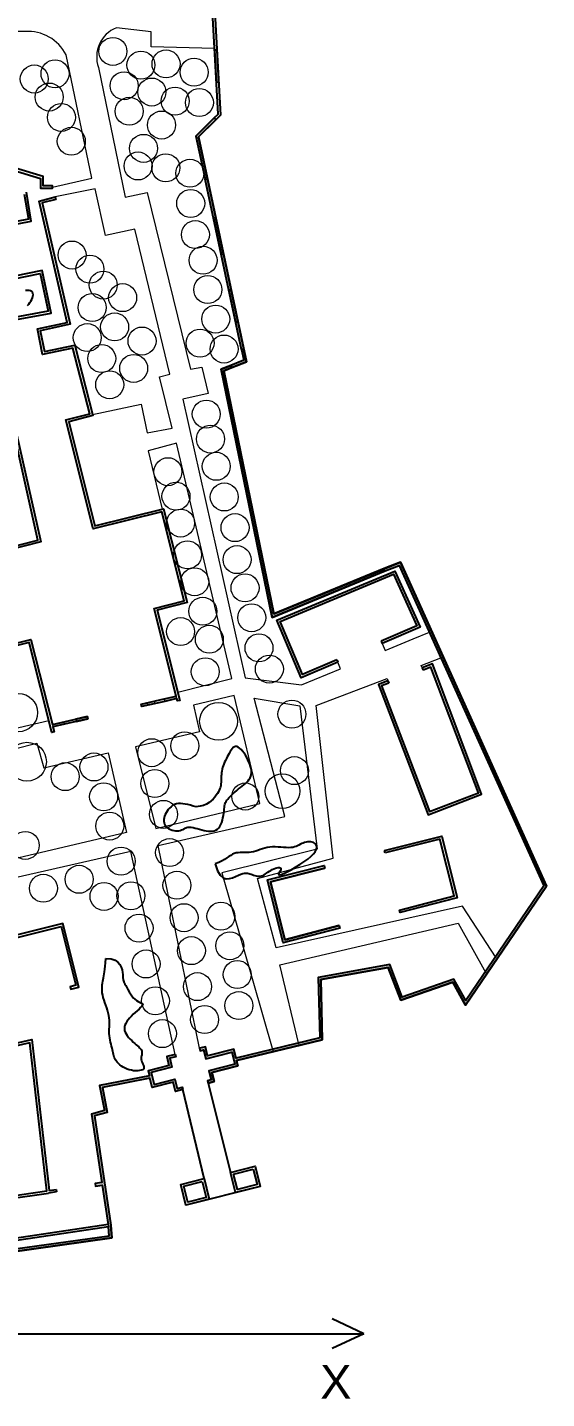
# Model space of a CAD drawing. Header units: millimetres. Extents: x -15937 to 135402, y -14729 to 208416.
# Drawn here: x 83082 to 135402, y -13715 to 124363 of the extents above; entities that cross this region are included whole.
import ezdxf

# ---------------------------------------------------------------- set-up
doc = ezdxf.new("R2010")
doc.units = ezdxf.units.MM
for name, color, linetype in [('archi', 7, 'Continuous'), ('rock', 30, 'Continuous'), ('water', 130, 'Continuous'), ('坐标系', 7, 'Continuous')]:
    doc.layers.add(name, color=color, linetype=linetype)
for name, color, linetype, lineweight in [('archiw', 255, 'Continuous', 0), ('plant', 90, 'Continuous', 0), ('road', 50, 'Continuous', 0)]:
    doc.layers.add(name, color=color, linetype=linetype, lineweight=lineweight)
doc.styles.get("Standard").update_dxf_attribs({"font": 'arial.ttf'})
pattern_1 = [(0, (0, 0), (0, 6.985), [5.08, -1.905]), (90, (0, 0), (-6.985, 4e-16), [5.08, -1.905])]

msp = doc.modelspace()

# ---------------------------------------------------------------- hatches: boundary and pattern name
at = {"layer": 'archiw'}
h = msp.add_hatch(color=256, dxfattribs=at)
h.dxf.hatch_style = 1
h.paths.add_polyline_path([(98694, 185327), (98444, 185313), (98601, 182490), (98850, 182504)])
h.paths.add_polyline_path([(98989, 179980), (98740, 179966), (98894, 177189), (99143, 177203)])
h.paths.add_polyline_path([(99295, 174456), (99046, 174442), (99169, 172207), (99418, 172221)])
h.paths.add_polyline_path([(99618, 168608), (99369, 168594), (99506, 166110), (99756, 166124)])
h.paths.add_polyline_path([(99917, 163203), (99668, 163190), (99799, 160814), (100049, 160828)])
h.paths.add_polyline_path([(100258, 157045), (100009, 157031), (100172, 154074), (100421, 154088)])
h.paths.add_polyline_path([(100637, 150188), (100388, 150174), (100561, 147041), (100810, 147055)])
h.paths.add_polyline_path([(101034, 143014), (100785, 143000), (100949, 140034), (101198, 140048)])
h.paths.add_polyline_path([(101390, 136575), (101141, 136561), (101302, 133642), (101551, 133656)])
h.paths.add_polyline_path([(102191, 122088), (101942, 122074), (102119, 118866), (102369, 118880)])
h.paths.add_polyline_path([(102082, 115064), (101906, 115242), (100058, 113417), (100989, 109066), (101233, 109118), (100330, 113336)])
h.paths.add_polyline_path([(102068, 105216), (101824, 105164), (102604, 101518), (102848, 101570)])
h.paths.add_polyline_path([(103626, 97937), (103382, 97884), (104064, 94697), (104308, 94749)])
h.paths.add_polyline_path([(104901, 91977), (104657, 91925), (104888, 90846), (103579, 90333), (103670, 90101), (105176, 90691)])
h = msp.add_hatch(dxfattribs=at)
h.set_pattern_fill('ANGLE', color=256)
h.set_pattern_definition(pattern_1)
h.paths.add_polyline_path([(119434, 29710), (120700, 26398), (125945, 28232), (127234, 25904), (135402, 37878), (120682, 70502), (119049, 69875), (107928, 65295), (102883, 89792), (103670, 90101), (103579, 90333), (102596, 89948), (107745, 64950), (119141, 69643), (120551, 70184), (135116, 37903), (127256, 26379), (126061, 28537), (120847, 26714), (119593, 29992), (112397, 28695), (112542, 22609), (104104, 20575), (103879, 21471), (101238, 20809), (101013, 21708), (100419, 21559), (100480, 21317), (100831, 21405), (101057, 20506), (103698, 21168), (103892, 20394), (104000, 19961), (101360, 19299), (101590, 18381), (101239, 18293), (101299, 18051), (101893, 18200), (101663, 19117), (104303, 19780), (104164, 20332), (112797, 22414), (112652, 28488)])
h = msp.add_hatch(color=256, dxfattribs=at)
h.dxf.hatch_style = 1
h.paths.add_polyline_path([(86834, 54203), (86778, 54446), (85595, 54178), (85656, 53936)])
h.paths.add_polyline_path([(89158, 54731), (89103, 54975), (87973, 54718), (88028, 54475)])
h.paths.add_polyline_path([(95930, 56270), (95875, 56513), (94549, 56212), (94604, 55968)])
h.paths.add_polyline_path([(98143, 56772), (98082, 57014), (96876, 56740), (96931, 56497)])
h = msp.add_hatch(dxfattribs=at)
h.set_pattern_fill('ANGLE', color=256)
h.set_pattern_definition(pattern_1)
h.paths.add_polyline_path([(95434, 18558), (95671, 17615), (97774, 18142), (98004, 17224), (98733, 17408), (98673, 17650), (98185, 17527), (97955, 18445), (95852, 17917), (95648, 18733), (95549, 19125), (97652, 19652), (97427, 20551), (98024, 20701), (97964, 20943), (97124, 20733), (97349, 19833), (95247, 19306), (95374, 18800), (90351, 17821), (90836, 15279), (89557, 14925), (90585, 8034), (89899, 7932), (89936, 7685), (90621, 7787), (91213, 3824), (91243, 3576), (91330, 2670), (80860, 1215), (81071, -4940), (-7394, -6925), (-7629, -2849), (-7629, -7180), (81329, -5184), (81117, 999), (91601, 2456), (91478, 3734), (89836, 14743), (91124, 15100), (90642, 17624)])
h.paths.add_polyline_path([(-10599, 48612, -0.2521297), (-8699, 52855), (-8143, 52114, 0.2735586), (-8984, 50823), (-8883, 49061), (-8634, 49075), (-8734, 50825, -0.3381852), (-7740, 51993), (-8647, 53202, 0.2651081), (-10848, 48596), (-7629, -7180), (-7629, -2849)])

# ---------------------------------------------------------------- linework, layer by layer
msp.add_lwpolyline([(98694, 185327), (102554, 115530), (100330, 113336), (105176, 90691), (102883, 89792), (107928, 65295), (120682, 70502), (135402, 37878), (127234, 25904), (125945, 28232), (120700, 26398), (119434, 29710), (112652, 28488), (112797, 22414), (104164, 20332), (104303, 19780), (101663, 19117), (101893, 18200), (101299, 18051), (103552, 9068), (106024, 9688), (106536, 7650), (99057, 5770), (98533, 7858), (100903, 8452), (98733, 17408), (98004, 17224), (97774, 18142), (95671, 17615), (95434, 18558), (90642, 17624), (91124, 15100), (89836, 14743), (91479, 3731), (91601, 2456), (81117, 999)])
at = {"layer": 'archi'}
for p, q in [((104901, 91977), (101233, 109118)), ((104657, 91925), (100989, 109066))]:
    msp.add_line(p, q, dxfattribs=at)
for points in [[(101906, 115242), (102298, 115629), (98444, 185313), (98694, 185327), (102554, 115530), (102082, 115064)], [(81657, 109989), (84412, 109151), (84412, 108160), (85617, 108160), (85617, 108410), (84661, 108410), (84661, 109336), (81873, 110184)], [(76355, 103472), (83467, 104860), (82979, 107766)], [(82758, 107576), (83181, 105058), (76056, 103668)], [(77291, 98137), (84377, 99581), (85190, 95785), (74676, 93858)], [(74978, 93660), (85488, 95586), (84569, 99875), (77481, 98431)], [(101299, 18051), (101893, 18200), (101663, 19117), (104303, 19780), (104164, 20332), (112797, 22414), (112652, 28488), (119434, 29710), (120700, 26398), (125945, 28232), (127234, 25904), (135402, 37878), (120682, 70502), (119049, 69875), (107928, 65295), (102883, 89792), (103670, 90101), (103579, 90333), (102596, 89948), (107745, 64950), (119141, 69643), (120551, 70184), (135116, 37903), (127256, 26379), (126061, 28537), (120847, 26714), (119593, 29992), (112397, 28695), (112542, 22609), (104104, 20575), (103879, 21471), (101238, 20809), (101013, 21708), (100419, 21559), (100480, 21317), (100831, 21405), (101057, 20506), (103698, 21168), (103892, 20394), (104000, 19961), (101360, 19299), (101590, 18381), (101239, 18293), (101299, 18051), (101893, 18200), (101663, 19117), (104303, 19780), (104164, 20332), (112797, 22414), (112652, 28488), (119434, 29710), (120700, 26398), (125945, 28232), (127234, 25904), (135402, 37878), (120682, 70502), (119050, 69876)], [(119142, 69644), (107745, 64950), (102596, 89948), (103579, 90333)], [(119047, 69874), (107928, 65295), (102883, 89792), (103670, 90101)], [(77520, 71066), (84144, 72731), (81776, 83311)], [(81966, 83605), (84441, 72549), (77823, 70884)], [(119140, 69643), (120551, 70184), (135116, 37903), (127256, 26379), (126061, 28537), (120847, 26714), (119593, 29992), (112397, 28695), (112542, 22609), (104104, 20575), (103879, 21471), (101238, 20809), (101013, 21708)], [(114361, 60437), (110667, 58869), (108224, 64669), (120113, 69621), (122663, 63960), (118841, 62338)], [(114263, 60666), (110800, 59197), (108551, 64535), (119985, 69297), (122330, 64090), (118744, 62568)], [(86834, 54203), (85656, 53936), (85784, 53428), (85542, 53367), (83254, 62438), (79892, 61600)], [(80074, 61902), (83435, 62740), (85595, 54178), (86778, 54446)], [(118744, 62568), (118841, 62338)], [(114263, 60666), (114361, 60437)], [(119417, 58557), (118455, 58189), (123460, 45085), (128858, 47144), (123894, 60267), (122860, 59872)], [(119507, 58324), (118777, 58045), (123604, 45407), (128536, 47289), (123749, 59945), (122949, 59639)], [(122860, 59872), (122949, 59639)], [(119417, 58557), (119507, 58324)], [(85595, 54178), (89103, 54975), (89158, 54731), (85656, 53936)], [(88028, 54475), (89158, 54731), (89103, 54975), (87973, 54718)], [(119066, 41479), (124835, 42926), (126331, 36963), (126330, 36962), (126392, 36721), (126272, 36690), (120637, 35235), (120576, 35477), (126089, 36900), (124654, 42623), (119127, 41237)], [(119131, 41238), (119070, 41480)], [(80911, 6596), (85044, 7212), (83329, 22125), (74875, 20197), (69554, 20466), (67939, 32747), (64560, 31868), (62425, 39339), (54472, 37499), (53997, 39663)], [(114575, 33670), (108854, 32192), (107267, 38519), (112994, 39956)], [(114514, 33912), (109035, 32497), (107570, 38338), (113055, 39714)], [(75445, 34349), (76219, 31261), (86474, 33833), (87961, 27902), (87393, 27760), (87453, 27518), (88264, 27721), (86655, 34136), (76401, 31564), (75626, 34651), (75384, 34591)], [(64733, 32171), (68150, 33059), (69775, 20705), (74853, 20448), (83545, 22430), (85291, 7249), (85968, 7349)], [(97964, 20943), (97124, 20733), (97349, 19833), (95247, 19306), (95374, 18800), (90351, 17821), (90836, 15279), (89557, 14925), (90585, 8034), (89899, 7932), (89936, 7685), (90621, 7787), (91213, 3824), (81786, 2418), (81194, 6386), (85201, 6983)], [(97964, 20943), (98024, 20701), (97427, 20551), (97652, 19652), (95549, 19125), (95648, 18733), (95852, 17917), (97955, 18445), (98185, 17527), (98673, 17650)], [(100480, 21317), (100831, 21405), (101057, 20506), (103698, 21168), (103892, 20394), (104000, 19961), (101360, 19299), (101590, 18381), (101239, 18293)], [(98024, 20701), (97427, 20551), (97652, 19652), (95549, 19125), (95648, 18733), (95852, 17917), (97955, 18445), (98185, 17527), (98673, 17650), (98733, 17408), (98004, 17224), (97774, 18142), (95671, 17615), (95434, 18558), (90642, 17624), (91124, 15100), (89836, 14743), (91478, 3737)], [(86005, 7102), (85201, 6983)], [(85968, 7349), (86005, 7102)]]:
    msp.add_lwpolyline(points, dxfattribs=at)
for points in [[(102119, 118866), (102369, 118880), (102191, 122088), (101942, 122074)], [(102082, 115064), (101906, 115242), (100058, 113417), (100989, 109066), (101233, 109118), (100330, 113336)], [(85940, 107051), (84570, 106684), (87375, 94468), (84380, 93815), (84797, 91713), (87856, 92349), (89660, 85277), (87257, 84660), (89891, 74176), (96794, 75898), (99165, 66445), (96166, 65680), (98444, 56597), (98202, 56536), (98143, 56772), (96931, 56497), (94604, 55968), (94549, 56212), (96876, 56740), (98082, 57014), (95863, 65860), (98863, 66626), (96613, 75596), (89710, 73873), (86954, 84841), (89357, 85456), (87673, 92057), (84602, 91417), (84087, 94007), (87076, 94658), (84273, 106863), (85875, 107292)], [(102604, 101518), (102848, 101570), (102068, 105216), (101824, 105164)], [(104064, 94697), (104308, 94749), (103626, 97937), (103382, 97884)], [(104901, 91977), (104657, 91925), (104888, 90846), (103579, 90333), (103670, 90101), (105176, 90691)], [(113055, 39714), (107570, 38338), (109035, 32497), (114514, 33912), (114575, 33670), (108854, 32192), (107267, 38519), (112994, 39956)], [(106024, 9688), (106536, 7650), (104063, 7030), (103552, 9068)], [(100886, 8448), (101410, 6360), (99057, 5770), (98533, 7858)], [(105843, 9386), (106233, 7832), (104245, 7333), (103855, 8887)], [(100705, 8145), (101107, 6541), (99238, 6073), (98836, 7677)]]:
    msp.add_lwpolyline(points, close=True, dxfattribs=at)
for points in [[(-8634, 49075), (-8734, 50825, -0.3381852), (-7740, 51993), (-8647, 53202, 0.2651081), (-10848, 48596), (-7629, -7180), (81329, -5184), (81117, 999), (91601, 2456), (91479, 3731)], [(-8883, 49061), (-8984, 50823, -0.2735586), (-8143, 52114), (-8699, 52855, 0.2521297), (-10599, 48612), (-7394, -6925), (81071, -4940), (80860, 1215), (91330, 2670), (91243, 3576), (81576, 2134), (80911, 6596)]]:
    msp.add_lwpolyline(points, format="xyb", dxfattribs=at)
at = {"layer": 'archiw'}
for p, q in [((96876, 56740), (96931, 56497)), ((95136, 56345), (95191, 56102)), ((95930, 56270), (95875, 56513)), ((86834, 54203), (86778, 54446)), ((87973, 54718), (88028, 54475))]:
    msp.add_line(p, q, dxfattribs=at)
for points in [[(102191, 122088), (101942, 122074), (102119, 118866), (102369, 118880), (102191, 122088)], [(102082, 115064), (101906, 115242), (100058, 113417), (100989, 109066), (101233, 109118), (100330, 113336), (102082, 115064)], [(102068, 105216), (101824, 105164), (102604, 101518), (102848, 101570), (102068, 105216)], [(103626, 97937), (103382, 97884), (104064, 94697), (104308, 94749), (103626, 97937)], [(104901, 91977), (104657, 91925), (104888, 90846), (103579, 90333), (103670, 90101), (105176, 90691), (104901, 91977)], [(98143, 56772), (98082, 57014), (96876, 56740), (96931, 56497), (98143, 56772)], [(95930, 56270), (95875, 56513), (94549, 56212), (94604, 55968), (95930, 56270)], [(86834, 54203), (86778, 54446), (85595, 54178), (85656, 53936), (86834, 54203)], [(89158, 54731), (89103, 54975), (87973, 54718), (88028, 54475), (89158, 54731)]]:
    msp.add_lwpolyline(points, close=True, dxfattribs=at)
msp.add_lwpolyline([(81117, 999), (91601, 2456), (91478, 3734), (89836, 14743), (91124, 15100), (90642, 17624), (95434, 18558), (95434, 18558), (95671, 17615), (97774, 18142), (98004, 17224), (98733, 17408), (98673, 17650), (98185, 17527), (97955, 18445), (95852, 17917), (95648, 18733), (95549, 19125), (97652, 19652), (97427, 20551), (98024, 20701), (97964, 20943), (97124, 20733), (97349, 19833), (95247, 19306), (95374, 18800), (90351, 17821), (90836, 15279), (89557, 14925), (90585, 8034), (89899, 7932), (89936, 7685), (90621, 7787), (91213, 3824), (91243, 3576), (91330, 2670), (80860, 1215)], dxfattribs=at)
at = {"layer": 'plant'}
for centre, radius in [((91696, 121947), 1410), ((94521, 120567), 1410), ((97050, 120689), 1410), ((83775, 119169), 1410), ((85866, 119696), 1410), ((99884, 119854), 1410), ((85280, 117352), 1410), ((92829, 118488), 1410), ((95622, 117856), 1410), ((97967, 116939), 1410), ((100414, 116796), 1410), ((86511, 115302), 1410), ((93339, 115920), 1410), ((96601, 114534), 1410), ((87507, 112899), 1410), ((94787, 112186), 1410), ((94236, 110412), 1410), ((97029, 110229), 1410), ((99456, 109679), 1410), ((99537, 106637), 1410), ((100009, 103502), 1410), ((87582, 101442), 1410), ((100788, 100916), 1410), ((89383, 100025), 1410), ((90725, 98416), 1410), ((92679, 97151), 1410), ((101259, 97966), 1410), ((89613, 96155), 1410), ((91874, 94202), 1410), ((102059, 94994), 1410), ((89115, 93129), 1410), ((94634, 92784), 1410), ((100481, 92571), 1410), ((102900, 91977), 1410), ((90571, 91022), 1410), ((93791, 90026), 1410), ((91376, 88378), 1410), ((101107, 85419), 1410), ((101532, 82909), 1410), ((102111, 80167), 1410), ((97244, 79626), 1410), ((98055, 77155), 1410), ((102922, 77078), 1410), ((98519, 74452), 1410), ((104004, 73988), 1410), ((99214, 71246), 1410), ((104210, 70769), 1410), ((99948, 68543), 1410), ((105012, 67924), 1410), ((100759, 65569), 1410), ((105692, 64916), 1410), ((98519, 63523), 1410), ((101416, 62750), 1410), ((106420, 61882), 1410), ((101005, 59480), 1410), ((107464, 59747), 1410), ((82180, 55363), 1929), ((109736, 55207), 1410), ((102344, 54486), 1906), ((95616, 51326), 1410), ((98945, 52014), 1410), ((83041, 50420), 1953), ((89790, 49890), 1410), ((86890, 48915), 1410), ((109993, 49517), 1410), ((95923, 48222), 1410), ((108783, 47457), 1755), ((90765, 46888), 1410), ((105048, 46917), 1364), ((96796, 45118), 1410), ((91381, 43938), 1410), ((82861, 41988), 1410), ((92525, 40398), 1410), ((97413, 41268), 1410), ((84695, 37677), 1410), ((88297, 38577), 1410), ((98153, 37977), 1410), ((90802, 36856), 1410), ((93517, 36915), 1410), ((98868, 34710), 1410), ((102586, 34860), 1410), ((94331, 33660), 1410), ((103486, 31885), 1410), ((99608, 31393), 1410), ((95043, 30050), 1410), ((104230, 28989), 1410), ((100221, 27770), 1410), ((95984, 26338), 1410), ((104387, 25858), 1410), ((100935, 24452), 1410), ((96687, 23033), 1410)]:
    msp.add_circle(centre, radius, dxfattribs=at)
at = {"layer": 'road'}
for points in [[(101932, 122248), (95539, 122394), (95539, 123921), (92060, 124328, 0.4064874), (90244, 120341), (92933, 107272), (95150, 107751), (99533, 89953), (100646, 90152), (101291, 87494), (98739, 86930), (105013, 58870), (110707, 58152), (114635, 59769), (114361, 60437)], [(85617, 108285), (89589, 109175), (86983, 121603, 0.2975705), (82844, 123960), (80372, 123942)]]:
    msp.add_lwpolyline(points, format="xyb", dxfattribs=at)
for points in [[(89631, 85390), (94538, 86419), (95158, 83523), (97669, 84000), (96388, 89162), (97435, 89436), (93922, 104050), (90957, 103400), (89897, 108121), (85875, 107292)], [(98234, 57423), (103673, 58783), (98092, 82482), (95235, 81723), (96672, 75867)], [(85246, 54541), (78725, 53031), (74634, 70514)], [(118841, 62338), (119136, 61623), (121966, 62788), (123589, 63452)], [(122860, 59872), (122769, 60112), (124757, 60864)], [(97964, 20943), (93511, 41368), (80659, 38471), (75892, 58082), (60307, 57388), (62927, 48256), (71033, 50466), (75384, 34591)], [(130327, 30660), (126911, 35858), (108166, 31671), (106254, 38654), (113883, 40695), (112167, 56063), (119326, 58797), (119417, 58557)], [(93985, 51908), (96025, 43694), (106513, 46224), (103902, 57091), (99835, 56125), (100420, 53433), (93985, 51908)], [(100419, 21559), (96252, 41987), (109015, 44892), (105917, 56814), (110550, 56060), (112266, 41602), (102691, 39213), (107818, 21342)], [(79350, 51096), (84024, 52275), (84744, 49808), (91209, 51314), (93065, 43302), (82080, 40704), (79350, 51096)], [(110421, 21969), (108506, 29950), (126494, 34153), (129292, 29142)], [(104063, 7030), (101299, 18051)], [(101410, 6360), (98733, 17408)]]:
    msp.add_lwpolyline(points, dxfattribs=at)
msp.add_open_spline([(85697, 181238), (85754, 179745), (85804, 178063), (85704, 175801), (85228, 174306), (82854, 174264), (79996, 174756), (74116, 174964), (67659, 174572), (58747, 171302), (50085, 172912), (40817, 175187), (33483, 174026), (27482, 176503), (19127, 177879), (11005, 177370), (4011, 173964), (133, 171463), (-1332, 166564), (40, 161042), (-424, 155707), (-299, 149646), (-1851, 144385), (-6047, 140111), (-6554, 135060), (-5144, 129971), (-5343, 124952), (-3743, 121136), (-1510, 118864), (-3624, 116584), (-5277, 115837), (-6156, 115512)], degree=3, knots=[667.3221242, 667.3221242, 667.3221242, 667.3221242, 4942.2249155, 5499.1190724, 7317.6286729, 8601.7998824, 11715.9937496, 15992.7550192, 25383.2188357, 30237.2424958, 43055.6868103, 49644.5823205, 57815.3463554, 63673.9606957, 67988.0327157, 82298.7910134, 85884.6138927, 90536.4678939, 95071.2002645, 99499.7358969, 106773.9606693, 110347.6868787, 117025.2959564, 121887.0032596, 127133.2221467, 130640.950838, 137182.9345472, 141105.1538999, 142733.8213068, 145219.0552485, 148028.8610275, 148028.8610275, 148028.8610275, 148028.8610275], dxfattribs=at)
at = {"layer": 'rock'}
for points in [[(83082, 96365), (83210, 96499), (83328, 96648), (83431, 96809), (83518, 96975), (83586, 97140), (83630, 97300), (83648, 97448), (83638, 97579), (83596, 97687), (83519, 97769), (83408, 97825), (83265, 97857), (83091, 97866), (82886, 97856)], [(100100, 45868), (99801, 45954), (99517, 46033), (99246, 46101), (98988, 46155), (98745, 46191), (98514, 46206), (98296, 46197), (98091, 46161), (97899, 46094), (97720, 46001), (97555, 45884), (97405, 45749), (97270, 45598), (97152, 45436), (97050, 45267), (96967, 45094), (96902, 44922), (96857, 44752), (96833, 44586), (96830, 44426), (96851, 44273), (96896, 44128), (96966, 43993), (97063, 43870), (97187, 43760), (97332, 43664), (97494, 43584), (97666, 43521), (97843, 43475), (98020, 43449), (98191, 43442), (98349, 43457), (98492, 43492), (98623, 43544), (98745, 43605), (98864, 43669), (98986, 43731), (99114, 43784), (99253, 43821), (99409, 43836), (99585, 43825), (99778, 43791), (99985, 43742), (100203, 43681), (100427, 43616), (100654, 43552), (100881, 43495), (101103, 43451), (101318, 43424), (101523, 43418), (101717, 43434), (101900, 43474), (102069, 43540), (102223, 43633), (102360, 43756), (102480, 43909), (102581, 44094), (102665, 44304), (102734, 44532), (102790, 44769), (102834, 45007), (102870, 45240), (102898, 45459), (102920, 45656), (102940, 45826), (102960, 45972), (102983, 46099), (103013, 46213), (103053, 46319), (103106, 46423), (103177, 46530), (103268, 46645), (103381, 46772), (103514, 46911), (103664, 47058), (103827, 47210), (104000, 47365), (104179, 47521), (104360, 47675), (104541, 47823), (104717, 47965), (104886, 48102), (105046, 48236), (105192, 48371), (105323, 48508), (105436, 48651), (105528, 48802), (105596, 48963), (105638, 49137), (105655, 49323), (105649, 49520), (105619, 49725), (105569, 49938), (105500, 50158), (105412, 50382), (105307, 50610), (105187, 50839), (105055, 51064), (104914, 51277), (104767, 51473), (104618, 51643), (104469, 51783), (104324, 51884), (104185, 51940), (104056, 51947), (103936, 51909), (103823, 51833), (103716, 51723), (103614, 51587), (103516, 51431), (103419, 51262), (103323, 51085), (103227, 50906), (103133, 50726), (103041, 50546), (102955, 50366), (102875, 50186), (102805, 50008), (102745, 49831), (102697, 49656), (102664, 49483), (102642, 49312), (102629, 49144), (102623, 48978), (102619, 48814), (102617, 48652), (102613, 48492), (102604, 48334), (102587, 48178), (102561, 48023), (102525, 47867), (102475, 47710), (102410, 47549), (102330, 47383), (102231, 47212), (102112, 47033), (101971, 46848), (101804, 46660), (101610, 46477), (101384, 46306), (101124, 46153), (100825, 46024), (100485, 45927), (100100, 45868)], [(102004, 40129), (102232, 39443), (102502, 38991), (102801, 38734), (103118, 38631), (103443, 38646), (103762, 38738), (104065, 38869), (104341, 39000), (104581, 39099), (104787, 39163), (104964, 39198), (105120, 39208), (105258, 39198), (105384, 39172), (105504, 39135), (105623, 39091), (105746, 39046), (105873, 39001), (106002, 38961), (106134, 38928), (106267, 38906), (106401, 38896), (106535, 38902), (106667, 38928), (106798, 38974), (106929, 39039), (107059, 39116), (107191, 39204), (107326, 39296), (107465, 39389), (107609, 39479), (107759, 39561), (107915, 39632), (108072, 39689), (108222, 39730), (108359, 39752), (108475, 39755), (108565, 39735), (108622, 39691), (108637, 39621), (108610, 39524), (108553, 39411), (108487, 39294), (108429, 39184), (108399, 39095), (108415, 39037), (108496, 39023), (108661, 39065), (108920, 39172), (109259, 39335), (109654, 39544), (110082, 39787), (110519, 40053), (110943, 40331), (111330, 40610), (111657, 40877), (111906, 41125), (112081, 41349), (112189, 41552), (112239, 41732), (112239, 41889), (112197, 42023), (112122, 42135), (112021, 42223), (111903, 42288), (111771, 42331), (111628, 42354), (111477, 42359), (111323, 42347), (111167, 42321), (111014, 42280), (110865, 42228), (110724, 42167), (110588, 42099), (110451, 42028), (110310, 41959), (110161, 41895), (109999, 41839), (109819, 41796), (109619, 41770), (109394, 41762), (109149, 41769), (108888, 41785), (108616, 41805), (108337, 41824), (108057, 41835), (107780, 41834), (107511, 41815), (107254, 41775), (107007, 41717), (106769, 41646), (106538, 41570), (106312, 41492), (106088, 41420), (105865, 41358), (105641, 41312), (105415, 41285), (105187, 41274), (104961, 41272), (104738, 41273), (104520, 41270), (104309, 41256), (104108, 41226), (103919, 41173), (103741, 41092), (103567, 40987), (103386, 40863), (103187, 40724), (102959, 40576), (102694, 40424), (102379, 40273), (102004, 40129)], [(90987, 30590), (91511, 30559), (91911, 30439), (92206, 30249), (92412, 30011), (92546, 29744), (92624, 29469), (92665, 29206), (92685, 28975), (92699, 28790), (92712, 28647), (92726, 28533), (92745, 28439), (92770, 28352), (92806, 28263), (92853, 28158), (92916, 28029), (92996, 27866), (93092, 27677), (93203, 27469), (93326, 27253), (93461, 27038), (93604, 26833), (93756, 26647), (93913, 26490), (94073, 26369), (94231, 26278), (94377, 26208), (94505, 26152), (94607, 26102), (94676, 26049), (94704, 25985), (94683, 25902), (94609, 25794), (94489, 25663), (94334, 25513), (94153, 25347), (93957, 25170), (93755, 24985), (93559, 24796), (93378, 24608), (93221, 24424), (93091, 24242), (92989, 24064), (92915, 23888), (92872, 23713), (92860, 23538), (92880, 23363), (92934, 23188), (93022, 23011), (93138, 22834), (93275, 22660), (93428, 22491), (93589, 22329), (93752, 22176), (93910, 22034), (94057, 21906), (94187, 21792), (94300, 21691), (94395, 21600), (94474, 21516), (94535, 21436), (94581, 21357), (94611, 21277), (94626, 21192), (94626, 21100), (94615, 21001), (94598, 20897), (94579, 20788), (94563, 20674), (94555, 20557), (94558, 20437), (94577, 20315), (94614, 20192), (94665, 20069), (94719, 19949), (94769, 19834), (94807, 19725), (94825, 19625), (94814, 19534), (94766, 19456), (94675, 19392), (94546, 19343), (94385, 19309), (94200, 19291), (93996, 19290), (93780, 19306), (93560, 19340), (93342, 19394), (93131, 19466), (92931, 19554), (92742, 19657), (92567, 19771), (92407, 19893), (92264, 20021), (92139, 20152), (92034, 20283), (91950, 20412), (91884, 20541), (91832, 20670), (91791, 20803), (91756, 20941), (91725, 21086), (91694, 21240), (91659, 21405), (91617, 21583), (91570, 21771), (91521, 21970), (91472, 22176), (91427, 22388), (91387, 22604), (91356, 22824), (91336, 23044), (91329, 23264), (91332, 23485), (91339, 23707), (91346, 23931), (91350, 24159), (91345, 24392), (91326, 24630), (91290, 24875), (91233, 25127), (91160, 25385), (91075, 25645), (90984, 25906), (90892, 26165), (90806, 26419), (90730, 26666), (90669, 26905), (90629, 27132), (90607, 27348), (90601, 27555), (90609, 27754), (90626, 27946), (90651, 28132), (90682, 28313), (90714, 28491), (90747, 28667), (90779, 28850), (90812, 29049), (90845, 29272), (90878, 29529), (90913, 29828), (90949, 30179), (90987, 30590)]]:
    msp.add_lwpolyline(points, dxfattribs=at)
at = {"layer": 'water'}
msp.add_open_spline([(98951, 176161), (98797, 176159), (96661, 176025), (93255, 174712), (88134, 177008), (83042, 178887), (78172, 175394), (72892, 177977), (63765, 176502), (54412, 178984), (43865, 178028), (41310, 172186), (42328, 167478), (45037, 163509), (43340, 159092), (40659, 155035), (34709, 155917), (30646, 153376), (26797, 150049), (28059, 147868), (28108, 146182), (27986, 143773), (31407, 143115), (33011, 139967), (32290, 136808), (34707, 134889), (32834, 130285), (39641, 126217), (46336, 127965), (51035, 122934), (55285, 124984), (57423, 123924), (59106, 124210), (59302, 126578), (59052, 129719), (60077, 134191), (57005, 136959), (54398, 138046), (51180, 138314), (49414, 141505), (49787, 144965), (49853, 148434), (52110, 150270), (55388, 149991), (58777, 149778), (62031, 150690), (63901, 148873), (67667, 149655), (70222, 149646), (74749, 150647), (73619, 148026), (72225, 145731), (74430, 142099), (77403, 141975), (78929, 139376), (79057, 136208), (78881, 132188), (73803, 130082), (69370, 130372), (64628, 130414), (62034, 128045), (61472, 124768), (59159, 121908), (56142, 122816), (57102, 118990), (56446, 116101), (58710, 114324), (59714, 111995), (56476, 110437), (57819, 105840), (53495, 104123), (51039, 101299), (50108, 98255), (49929, 94426), (52242, 91465), (52988, 87816), (52810, 84671), (53619, 81867), (52268, 79375), (54333, 76880), (53699, 74116), (53954, 70955), (51549, 70480), (50726, 72886), (51582, 75247), (50875, 77535), (50530, 79585), (51738, 80684), (50899, 82269), (51698, 84186), (51173, 87317), (48997, 91431), (44812, 90274), (43860, 88319), (41965, 88223), (40770, 90298), (38917, 88543), (36400, 89408), (34192, 87954), (32085, 89402), (31643, 88065), (30135, 88245), (29711, 89528), (26795, 88181), (24079, 87904), (22050, 85499), (21704, 83727), (20426, 83782), (20024, 82631), (19695, 83887), (19110, 84254), (20334, 85142), (21770, 87452), (17658, 89598), (14654, 89002), (13506, 87675), (13240, 87380), (13560, 88070), (13560, 88070), (9315, 88008), (7150, 88020), (6799, 88660), (6539, 90302), (7081, 92586), (8709, 92817), (9331, 94767), (6847, 94397), (4651, 93848), (4665, 97139), (7294, 97394), (9816, 97160), (12047, 94767), (15778, 94109), (21780, 99022), (30705, 97798), (38113, 99577), (41459, 98673), (43138, 101510), (45612, 98984), (47923, 100177), (48366, 103173), (52130, 103450), (53039, 106767), (56693, 107692), (55548, 111457), (57732, 114487), (54853, 116917), (52399, 119138), (48222, 122628), (41486, 119447), (36732, 126517), (30695, 123618), (26524, 126206), (23789, 123961), (20802, 125028), (18417, 124527), (15466, 124074), (16120, 120848), (17663, 119201), (16512, 116626), (13192, 118969), (12054, 121358), (8543, 123029), (10039, 127009), (7401, 129303), (4696, 131094), (5372, 134690), (4134, 137902), (1604, 138397), (-315, 138078), (-2195, 139895), (-1688, 142016), (-1141, 144378), (871, 143449), (1796, 141581), (4404, 141274), (6043, 138703), (7118, 135269), (11274, 133207), (14999, 133666), (17815, 131249), (21347, 131960), (24598, 133021), (27901, 134598), (29196, 138233), (27896, 142581), (24476, 141646), (22527, 144440), (21289, 147856), (19731, 151740), (23227, 157546), (26503, 164414), (33793, 169259), (36601, 176282), (31401, 179682), (25580, 180406), (17963, 180998), (10347, 179749), (3100, 181041), (-1101, 180482), (-3351, 180150), (-2937, 182853), (-2524, 185556), (-2111, 188259), (-402, 188630), (3487, 189385), (16797, 186902), (31950, 187159), (47631, 185442), (56240, 186614), (62841, 186679), (69128, 184454), (75580, 185787), (80427, 185523), (82698, 185376), (82698, 184873), (82698, 184371), (82620, 182660), (83330, 184330), (84190, 183930), (84950, 184180), (84850, 182990), (83980, 180580), (85697, 181238), (86001, 181238), (87070, 181340), (88230, 180530), (88153, 182115), (88270, 182990), (88160, 184600), (88780, 183690), (89430, 183868), (90120, 183630), (90068, 184034), (90068, 184200), (90068, 184366), (90206, 184300), (91006, 183888), (92333, 182944), (95158, 183075), (97264, 183058), (98570, 183043), (98697, 180750), (98824, 178457), (98950, 176164)], degree=3, knots=[0, 0, 0, 0, 802.8358052, 6153.0910653, 9733.4472699, 16724.3264388, 20186.8892768, 25455.0907334, 31807.4016378, 46359.6231353, 54213.3058649, 58579.8348317, 62833.2993103, 67881.6523364, 71168.4405431, 75906.6915317, 80394.7952075, 86500.9147686, 90432.0272847, 92006.413996, 93036.74619, 95424.5379599, 97773.4153985, 101571.607213, 104355.948452, 106252.049354, 109285.5784586, 116140.5619318, 122932.6960993, 128776.7077243, 132361.1190337, 134608.8991849, 135681.2728988, 136378.0779657, 140826.0722368, 145684.107435, 147652.8157024, 152126.8882947, 153815.2366252, 156532.1256615, 161234.7016617, 164132.245125, 165855.1357839, 168953.0463106, 173081.405788, 176080.463353, 177616.9830445, 179961.9347599, 185977.22725, 187762.0956295, 189233.4988326, 191971.2563962, 196123.9066031, 198354.906023, 199840.2213333, 204157.6996393, 207935.8698059, 209677.690067, 219045.5116729, 221040.2479427, 222804.5236859, 228553.9596388, 230486.2343389, 232578.4047349, 234734.2294694, 238735.1651541, 240992.9968449, 242649.5837332, 244856.8401293, 249080.3849983, 252982.727227, 256296.825454, 259820.4154491, 261943.4023924, 267100.0659258, 269931.9502345, 272540.062261, 276170.3545985, 278005.7177256, 279793.2666028, 284399.1195627, 286161.0156739, 287662.1564772, 289589.4137813, 291983.610106, 294881.6698404, 296355.3514322, 297585.8702229, 298853.287678, 300797.2260409, 303224.8755069, 308026.414248, 311811.1336933, 312658.0957599, 313991.473954, 316349.949555, 317334.6664261, 320250.1521342, 322921.6709646, 324903.4720008, 325638.4438983, 326720.0541189, 327810.1646192, 328773.1792925, 334435.2542505, 335864.2604265, 337818.1556152, 338522.3736216, 339063.1760505, 340267.2404608, 340455.2178106, 340745.9599383, 343519.9045236, 347298.721058, 350434.3915103, 352043.5659688, 352043.5659688, 352043.5659688, 352044.5659688, 352045.5659688, 352045.5659688, 352045.5659688, 354569.8024934, 356569.3104968, 357824.2174944, 358788.29791, 361040.5067125, 362486.0457053, 364601.304868, 366943.0543001, 368922.474679, 371884.8719784, 375938.4965884, 378302.3182507, 393494.1399447, 399231.7590716, 400364.8446811, 402863.0792829, 405887.1927359, 407440.0934812, 409351.0802662, 413592.1886507, 416028.0725946, 418664.3791724, 422111.265874, 425065.4538611, 427710.4976316, 431211.9631776, 435423.1707265, 442037.7728545, 448438.6914568, 454562.9030092, 458216.964303, 460603.3076869, 463468.0908173, 466482.6143005, 467965.353137, 471035.6219516, 473104.2973648, 474271.1241105, 477645.9254486, 480633.7508297, 482805.690562, 487443.9708554, 489205.2813936, 492545.1927151, 495841.3110773, 498828.7592558, 501398.29284, 502526.4347501, 504302.4446784, 507721.0905756, 508660.5541007, 510239.2092989, 512146.3045137, 514858.5045433, 516666.979939, 520609.3529752, 524942.2074489, 528736.3368496, 530843.8619659, 534988.6554894, 538015.3655205, 541065.4395109, 544961.8793209, 548588.040992, 550906.868164, 553249.9157382, 557229.4377454, 562212.2955072, 563654.5675784, 576384.6389629, 583313.9042764, 589378.6549828, 593654.4823898, 598719.3164762, 606631.737111, 615473.9532261, 620748.3673796, 627635.4128056, 627635.4128056, 627635.4128056, 627636.4128056, 627636.4128056, 627636.4128056, 633009.3403042, 638995.1044384, 666214.7350714, 676849.1246419, 684196.7253097, 691260.948547, 695637.9129898, 703080.1883486, 709650.6308511, 709650.6308511, 709650.6308511, 709651.6308511, 709651.6308511, 709651.6308511, 709652.6308511, 709652.6308511, 709652.6308511, 709653.6308511, 709653.6308511, 709653.6308511, 709654.6308511, 709654.6308511, 709654.6308511, 709655.6308511, 709655.6308511, 709655.6308511, 709656.6308511, 709656.6308511, 709656.6308511, 709657.6308511, 709657.6308511, 709657.6308511, 710501.7611703, 712246.0102435, 714196.1916732, 718370.2052771, 718370.2052771, 718370.2052771, 718371.2052771, 718371.2052771, 718371.2052771, 718371.2052771], dxfattribs=at)
at = {"layer": '坐标系'}
for points in [[(116969, -7180), (113807, -5692)], [(-7629, -7180), (116969, -7180)], [(116969, -7180), (113807, -8669)]]:
    msp.add_lwpolyline(points, dxfattribs=at)

# ---------------------------------------------------------------- texts
at = {"layer": '坐标系', "lineweight": 53}
msp.add_text('X', height=3369, dxfattribs=at).set_placement((112596, -13715))

doc.saveas('drawing.dxf')
